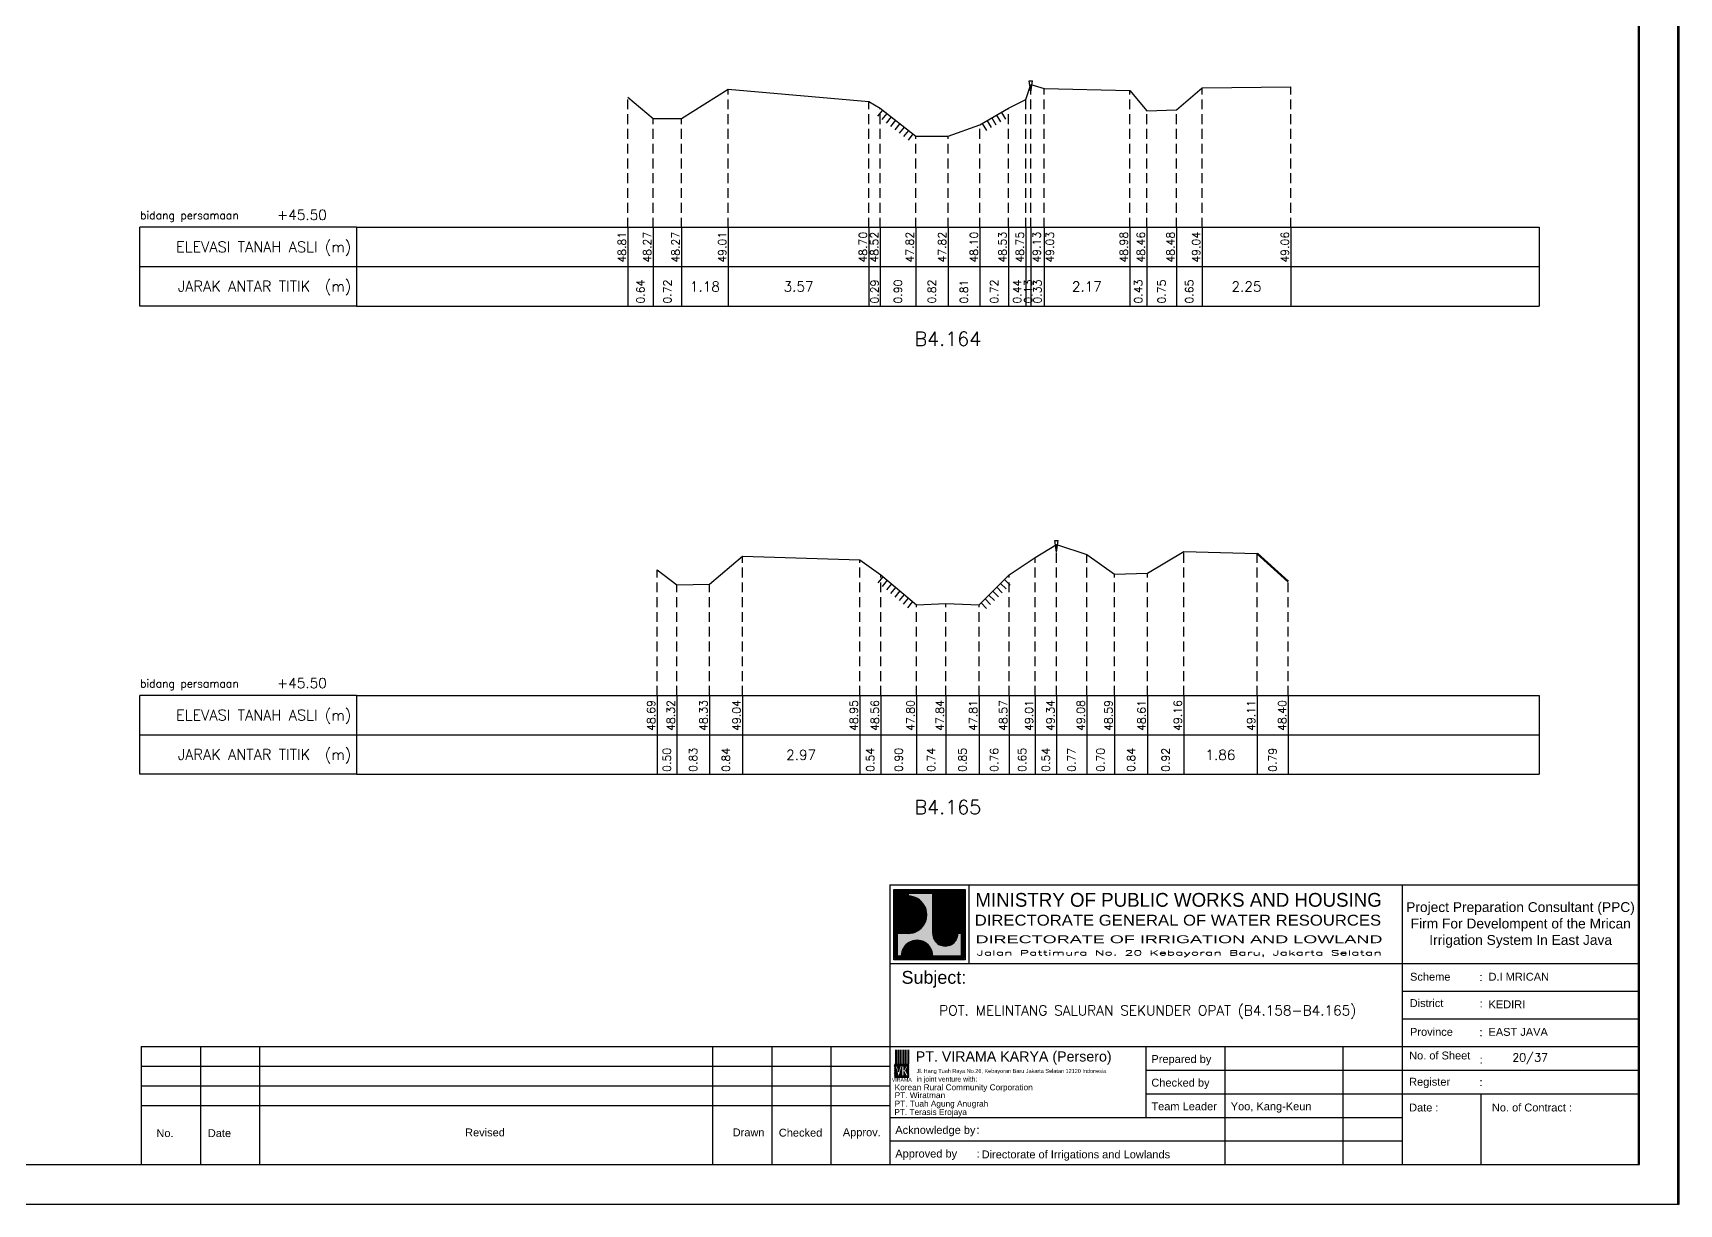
# Model space of a CAD drawing. Header units: inches. Extents: x -11 to 3175, y -842 to -783.
# Drawn here: x 1671.34 to 1713.1, y -842 to -812.3 of the extents above; entities that cross this region are included whole.
import ezdxf
from ezdxf.enums import TextEntityAlignment as Align

# ---------------------------------------------------------------- set-up
doc = ezdxf.new("R2010")
doc.units = ezdxf.units.IN
doc.header["$MEASUREMENT"] = 0
doc.linetypes.add('DASHED2', pattern=[0.375, 0.25, -0.125])
doc.layers.add('KOP', color=7, linetype='Continuous')
doc.layers.add('pelengkap', color=7, linetype='Continuous')
doc.styles.add('ARIAL', font='arial.ttf')
doc.styles.add('battang01', font='arial.ttf')
doc.styles.add('L100', font='simplex.shx', dxfattribs={"height": 0.254})
doc.styles.add('L140', font='simplex.shx', dxfattribs={"height": 0.356})
doc.styles.add('L80', font='simplex.shx', dxfattribs={"height": 0.203})
doc.styles.add('ROMANS-N', font='ROMANS.SHX', dxfattribs={"width": 0.8})
doc.styles.add('SONDU', font='arial.ttf')
doc.styles.get("Standard").update_dxf_attribs({"font": 'simplex.shx'})
doc.styles.add('STYLE1', font='arial.ttf', dxfattribs={"height": 0.2})
pattern_1 = [(45, (0, 0), (-0.08838834764831843, 0.08838834764831845), [])]

# ---------------------------------------------------------------- blocks, each defined once
blk = doc.blocks.new('kop')
at = {"layer": 'KOP'}
h = blk.add_hatch(color=3, dxfattribs=at)
h.paths.add_polyline_path([(609.8653532927285, 69.7965174242664), (591.8076082223538, 69.7965174242664), (591.8076082223538, 51.90947071793616), (609.8653532927285, 51.90947071793616)])
h.paths.add_polyline_path([(592.1020534932645, 52.24844148547069), (592.1020534932645, 69.50460869670152), (609.5341911203627, 69.50460869670152), (609.5341911203627, 52.24844148547069)], flags=16)
edge = h.paths.add_edge_path(flags=0)
edge.add_line((608.873529834174, 52.90910277674104), (601.6712012034158, 52.90910277674104))
edge.add_ellipse((597.6820295724688, 52.91975268540099), major_axis=(2.820780363398898, 2.820780363398898), ratio=0.9999999999999934, start_angle=314.8470375744171, end_angle=495.1529624255826)
edge.add_line((593.6928579415221, 52.90910277674104), (592.7627147794652, 52.90910277674104))
edge.add_line((592.7627147794651, 52.90910277674104), (592.7627147794651, 58.62619728620361))
edge.add_line((592.7627147794651, 58.62619728620368), (595.428986556629, 58.62619728620368))
edge.add_ellipse((595.4289865566291, 63.36824099147847), major_axis=(-3.353131261170752, 3.353131261170752), ratio=0.9999999999999983, start_angle=134.9999999999999, end_angle=314.9999999999999)
edge.add_line((595.4289865566291, 68.11028469675327), (595.4289865566291, 68.84394741944757))
edge.add_line((595.4289865566291, 68.84394741944752), (601.6547436091821, 68.84394741944752))
edge.add_line((601.6547436091821, 68.84394741944752), (601.6547436091821, 58.59413430307072))
edge.add_ellipse((604.8563547331537, 58.62619728605213), major_axis=(2.263994459030571, 2.263994459030571), ratio=0.9999999999991376, start_angle=135.5737774266452, end_angle=315.0000000026869)
edge.add_line((608.0581264027169, 58.62619728620368), (608.873529834174, 58.62619728620368))
edge.add_line((608.873529834174, 58.62619728620368), (608.873529834174, 52.9091027767411))
h = blk.add_hatch(dxfattribs=at)
h.set_pattern_fill('ANSI31', color=21)
h.set_pattern_definition(pattern_1)
h.paths.add_polyline_path([(609.5341911203627, 69.50460869670152), (592.1020534932645, 69.50460869670152), (592.1020534932645, 52.24844148547069), (609.5341911203627, 52.24844148547069)])
edge = h.paths.add_edge_path(flags=16)
edge.add_line((608.0581264038578, 58.62619728331649), (608.873529834174, 58.62619728331649))
edge.add_line((608.873529834174, 58.62619728331649), (608.873529834174, 52.90910277674104))
edge.add_line((608.873529834174, 52.90910277674104), (601.6712012043477, 52.90910277674104))
edge.add_ellipse((597.6820295732255, 52.91975268530538), major_axis=(-2.820780363950464, 2.820780363950464), ratio=0.9999999999999999, start_angle=224.8470375717975, end_angle=405.1529624282025)
edge.add_line((593.6928579421033, 52.90910277674104), (592.7627147794651, 52.90910277674104))
edge.add_line((592.7627147794651, 52.90910277674104), (592.7627147794651, 58.62619728331649))
edge.add_line((592.7627147794651, 58.62619728331649), (595.4289865705781, 58.62619728331649))
edge.add_ellipse((595.4289865571182, 63.3682409894528), major_axis=(-3.353131262124677, 3.353131262124677), ratio=0.9999999999999912, start_angle=134.9999999999997, end_angle=314.9999999999998)
edge.add_line((595.4289865571182, 68.11028469676671), (595.4289865571182, 68.84394741944752))
edge.add_line((595.4289865571182, 68.84394741944752), (601.6547436095548, 68.84394741944752))
edge.add_line((601.6547436095548, 68.84394741944752), (601.6547436095548, 58.5941344047481))
edge.add_ellipse((604.8563547345466, 58.62619728331649), major_axis=(-2.263994459341034, 2.263994459341035), ratio=0.999999999999965, start_angle=45.57377555810933, end_angle=225.000000000001)
h = blk.add_hatch(color=3, dxfattribs=at)
edge = h.paths.add_edge_path()
edge.add_line((601.6547436091821, 68.84394741944752), (595.4289865566291, 68.84394741944752))
edge.add_line((595.4289865566291, 68.84394741944752), (595.4289865566291, 68.11028469675321))
edge.add_ellipse((595.4289865566291, 63.36824099147847), major_axis=(-3.353131261170759, 3.353131261170758), ratio=0.9999999999999979, start_angle=134.9999999999999, end_angle=314.99999999999994, ccw=False)
edge.add_line((595.4289865566291, 58.62619728620368), (592.7627147794652, 58.62619728620368))
edge.add_line((592.7627147794651, 58.62619728620368), (592.7627147794651, 52.9091027767411))
edge.add_line((592.7627147794651, 52.90910277674104), (593.692857941522, 52.90910277674104))
edge.add_ellipse((597.6820295724688, 52.91975268540099), major_axis=(-2.820780363398898, 2.820780363398898), ratio=0.9999999999999934, start_angle=-135.1529624255826, end_angle=45.15296242558293, ccw=False)
edge.add_line((601.6712012034156, 52.90910277674104), (608.8735298341738, 52.90910277674104))
edge.add_line((608.873529834174, 52.90910277674104), (608.873529834174, 58.62619728620361))
edge.add_line((608.873529834174, 58.62619728620368), (608.0581264027169, 58.62619728620368))
edge.add_ellipse((604.856354733136, 58.62619728987087), major_axis=(2.263994459042317, 2.263994459042318), ratio=0.9999999999997576, start_angle=134.426222510409, end_angle=314.999999934367, ccw=False)
edge.add_line((601.6547436091821, 58.65826027636805), (601.6547436091821, 68.8439474194476))
h = blk.add_hatch(dxfattribs=at)
h.set_pattern_fill('ANSI31', color=41)
h.set_pattern_definition(pattern_1)
h.paths.add_polyline_path([(595.5939701222399, 25.44229578518152), (591.9923714647559, 25.44229578518152), (591.9923714647559, 22.12011222587194), (595.5939701222399, 22.12011222587194)])
h.paths.add_polyline_path([(594.8290399212113, 23.80107538915849), (595.486404190889, 22.50553331270966), (594.9518442189607, 22.50553331270966), (594.3704352444638, 23.59173922572727), (594.3704352444638, 22.50553331270966), (593.8526512319377, 22.50553331270966), (593.8526512319377, 24.7253559070662), (593.2416323709347, 22.50553331270966), (592.8436656118323, 22.50553331270966), (592.1206616099082, 25.0450254569166), (592.6728596590955, 25.0450254569166), (593.0257276515837, 23.53939475651638), (593.4088768836065, 25.0450254569166), (594.3704352444638, 25.0450254569166), (594.3704352444638, 23.99209855350495), (594.8904903176194, 25.0450254569166), (595.4627761213299, 25.0450254569166)], flags=16)
at = {"color": 2}
blk.add_lwpolyline([(-49.29008735655361, -9.987386569675465), (790.6905617838997, -9.987386569675465), (790.6905617838997, 583.2926438577114), (-49.29008735655361, 583.2926438577114)], close=True, dxfattribs=at)
at = {"color": 6}
blk.add_lwpolyline([(0.6493091440684111, 0.0004927304488262507), (780.7026824837753, 0.0004927304488262507), (780.7026824837753, 573.3047645575871), (0.6493091440684111, 573.3047645575871)], close=True, dxfattribs=at)
at = {"layer": 'KOP', "color": 5}
for p, q in [((590.8030303217506, 70.96299432783698), (590.8030303217506, 29.98464833497903)), ((590.8030303217506, 70.96299432783698), (780.7026824837753, 70.96299432783698)), ((400.9033781597261, 29.98464833497903), (400.9033781597261, 0.0004927304488262507)), ((400.9033781597261, 29.98464833497903), (590.8030303217506, 29.98464833497903)), ((590.8030303217506, 29.98464833497903), (590.8030303217506, 0.0004927304488262507))]:
    blk.add_line(p, q, dxfattribs=at)
at = {"layer": 'KOP', "color": 3}
for p, q in [((591.8076082223538, 69.7965174242664), (609.8653532927285, 69.7965174242664)), ((591.8076082223538, 51.90947071793616), (591.8076082223538, 69.7965174242664)), ((592.1020534932645, 69.50460869670152), (609.5341911203627, 69.50460869670152)), ((592.1020534932645, 52.24844148547069), (592.1020534932645, 69.50460869670152)), ((595.4289865571182, 68.84394741502373), (595.4289865571182, 68.1102846954029)), ((595.4289865566291, 68.84394741944752), (601.6547436091821, 68.84394741944752)), ((601.6547436095548, 58.59413430414176), (601.6547436095548, 68.84394741502373)), ((609.5341911203627, 69.50460869670152), (609.5341911203627, 52.24844148547069)), ((609.8653532927285, 69.7965174242664), (609.8653532927285, 51.90947071793616)), ((592.7627147794651, 52.90910277674104), (592.7627147794651, 58.62619728620368)), ((595.4289865571182, 58.62619728331649), (592.7627147799426, 58.62619728331649)), ((608.8735298352565, 58.62619728331649), (608.0581264038578, 58.62619728331649)), ((608.873529834174, 58.62619728620368), (608.873529834174, 52.90910277674104)), ((609.8653532927285, 51.90947071793616), (591.8076082223538, 51.90947071793616)), ((609.5341911203627, 52.24844148547069), (592.1020534932645, 52.24844148547069)), ((593.6928579415221, 52.90910277674104), (592.7627147794651, 52.90910277674104)), ((608.873529834174, 52.90910277674104), (601.6712012034156, 52.90910277674104)), ((720.7343712747147, 43.97725428375983), (780.7026824837753, 43.97725428375983)), ((720.7343712747147, 36.98095130936949), (780.7026824837753, 36.98095130936949)), ((415.895455961991, 29.98464833497903), (415.895455961991, 0.0004927304488262507)), ((430.8875337642562, 29.98464833497903), (430.8875337642562, 0.0004927304488262507)), ((545.8267969149554, 29.98464833497903), (545.8267969149554, 0.0004927304488262507)), ((560.8188747172203, 29.98464833497903), (560.8188747172203, 0.0004927304488262507)), ((575.8109525194855, 29.98464833497903), (575.8109525194855, 0.0004927304488262507)), ((655.7687007982327, 29.98464833497903), (655.7687007982327, 11.99415497226093)), ((675.7581378679197, 29.98464833497903), (675.7581378679197, 0.0004927304488262507)), ((705.7422934724498, 29.98464833497903), (705.7422934724498, 0.0004927304488262507)), ((400.9033781597261, 24.98728906755738), (590.8030303217506, 24.98728906755738)), ((655.7687007982327, 23.98781721407303), (720.7343712747147, 23.98781721407303)), ((720.7343712747147, 23.98781721407303), (780.7026824837753, 23.98781721407303)), ((400.9033781597261, 19.98992980013563), (590.8030303217506, 19.98992980013563)), ((655.7687007982327, 17.99098609316704), (720.7343712747147, 17.99098609316704)), ((720.7343712747147, 17.99098609316704), (780.7026824837753, 17.99098609316704)), ((740.7238083444017, 17.99098609316704), (740.7238083444017, 0.0004927304488262507)), ((400.9033781597261, 14.99257053271398), (590.8030303217506, 14.99257053271398)), ((590.8030303217506, 5.997323851354935), (720.7343712747147, 5.997323851354935))]:
    blk.add_line(p, q, dxfattribs=at)
at = {"layer": 'KOP', "color": 4}
for p, q in [((610.7924673914374, 70.96299432783698), (610.7924673914374, 50.97355725815018)), ((720.7343712747147, 70.96299432783698), (720.7343712747147, 0.0004927304488262507)), ((590.8030303217506, 50.97355725815018), (720.7343712747147, 50.97355725815018)), ((720.7343712747147, 50.97355725815018), (780.7026824837753, 50.97355725815018)), ((590.8030303217506, 29.98464833497903), (720.7343712747147, 29.98464833497903)), ((720.7343712747147, 29.98464833497903), (780.7026824837753, 29.98464833497903)), ((590.8030303217506, 11.99415497226093), (720.7343712747147, 11.99415497226093))]:
    blk.add_line(p, q, dxfattribs=at)
at = {"layer": 'KOP', "color": 41}
blk.add_line((595.5939701222399, 22.12011222587194), (591.9923714647559, 22.12011222587194), dxfattribs=at)
for points in [[(591.9923714647559, 25.44229578518152), (595.5939701222399, 25.44229578518152)], [(592.2042302093139, 25.44229578518152), (592.4160889538717, 25.44229578518152)], [(592.6279476984296, 25.44229578518152), (592.8398064429874, 25.44229578518152)], [(593.0516651875452, 25.44229578518152), (593.2635239321031, 25.44229578518152)], [(593.475382676661, 25.44229578518152), (593.6872414212188, 25.44229578518152)], [(593.8991001657766, 25.44229578518152), (594.1109589103345, 25.44229578518152)], [(594.3228176548924, 25.44229578518152), (594.5346763994503, 25.44229578518152)], [(594.7465351440081, 25.44229578518152), (594.958393888566, 25.44229578518152)], [(595.1702526331238, 25.44229578518152), (595.3821113776818, 25.44229578518152)], [(592.1206616099082, 25.0450254569166), (592.6728596590955, 25.0450254569166)], [(592.1206616099082, 25.0450254569166), (592.8436656118323, 22.50553331270964)], [(592.6728596590955, 25.04502545691657), (593.0257276515837, 23.53939475651638), (593.4088768836065, 25.04502545691663)], [(592.8436656118323, 22.50553331270966), (593.2416323709347, 22.50553331270966)], [(593.2416323709347, 22.50553331270964), (593.8526512319377, 24.7253559070662)], [(593.4088768836065, 25.0450254569166), (594.3704352444638, 25.0450254569166)], [(593.8526512319377, 22.50553331270966), (593.8526512319377, 24.7253559070662)], [(593.8526512319377, 22.50553331270966), (594.3704352444638, 22.50553331270966)], [(594.3704352444638, 25.0450254569166), (594.3704352444638, 23.99209855350495)], [(594.3704352444638, 23.99209855350495), (594.8904903176194, 25.04502545691664)], [(594.9518442189607, 22.50553331270961), (594.3704352444638, 23.59173922572727)], [(594.3704352444638, 23.59173922572727), (594.3704352444638, 22.50553331270966)], [(594.8290399212113, 23.80107538915849), (595.4627761213299, 25.04502545691658)], [(594.8290399212113, 23.80107538915849), (595.486404190889, 22.50553331270966)], [(594.8904903176194, 25.0450254569166), (595.4627761213299, 25.0450254569166)], [(594.9518442189607, 22.50553331270966), (595.486404190889, 22.50553331270966)]]:
    blk.add_lwpolyline(points, dxfattribs=at)
at = {"layer": 'KOP', "color": 42}
for points in [[(592.1962927759001, 29.11418325926331), (592.1962927759001, 25.44229578518152)], [(592.5354066955362, 29.11418325926331), (592.5354066955362, 25.44229578518152)], [(592.9591241846518, 29.11418325926331), (592.9591241846518, 25.44229578518152)], [(593.3828416737675, 29.11418325926331), (593.3828416737675, 25.44229578518152)], [(593.8065591628832, 29.11418325926331), (593.8065591628832, 25.44229578518152)], [(594.2302766519989, 29.11418325926331), (594.2302766519989, 25.44229578518152)], [(594.6539941411147, 29.11418325926331), (594.6539941411147, 25.44229578518152)], [(595.0777116302304, 29.11418325926331), (595.0777116302304, 25.44229578518152)], [(595.5014291193462, 29.11418325926331), (595.5014291193462, 25.44229578518152)]]:
    blk.add_lwpolyline(points, dxfattribs=at)
at = {"layer": 'KOP', "color": 3}
for centre, major_axis, ratio, start_param, end_param in [((595.4289865571182, 63.3682409894528), (-3.353131262124677, 3.353131262124677), 0.9999999999999912, 2.35619449019234, 5.497787143782134), ((604.8563547345466, 58.62619728331649), (-2.263994459341034, 2.263994459341035), 0.9999999999999651, 0.7853981633974656, 3.926990816987259), ((597.6820295732255, 52.91975268530538), (-2.820780363950464, 2.820780363950464), 0.9999999999999998, 3.924321118983262, 7.071253168581014)]:
    blk.add_ellipse(centre, major_axis=major_axis, ratio=ratio, start_param=start_param, end_param=end_param, dxfattribs=at)
at = {"layer": 'KOP', "color": 5, "style": 'SONDU'}
for s, height, width, p, p2 in [('MINISTRY OF PUBLIC WORKS AND HOUSING', 3.49815148719519, 0.9710490151369037, (612.4932982688147, 65.39724920043633), (715.583635835389, 65.39724920043633)), ('DIRECTORATE GENERAL OF WATER RESOURCES', 2.748547597081934, 1.100714376561997, (612.3259886324004, 60.61804978528377), (715.4154333181652, 60.61804978528377)), ('DIRECTORATE OF IRRIGATION AND LOWLAND', 1.99894370696868, 1.63875262601232, (612.5247331509995, 56.15346481889102), (715.7518429621628, 56.15346481889102))]:
    blk.add_text(s, height=height, dxfattribs=dict(at, width=width)).set_placement(p, p2, align=Align.FIT)
at = {"layer": 'KOP', "color": 3, "style": 'ROMANS-N', "width": 1.832260783358812}
blk.add_text('Jalan Pattimura No. 20 Kebayoran Baru, Jakarta Selatan', height=1.249339816855425, dxfattribs=at).set_placement((612.7914110984061, 53.0739527913797), (715.583635835389, 53.0739527913797), align=Align.FIT)
at = {"layer": 'KOP', "color": 5, "style": 'ARIAL'}
blk.add_text('Subject:', height=3.252150442789123, dxfattribs=at).set_placement((593.7538629287924, 45.86653647040268))
at = {"layer": 'KOP', "color": 3}
for s, height, style, p in [('Scheme', 1.99894370696868, 'battang01', (722.7467307064071, 46.65722556886666)), (':', 1.99894370696868, 'battang01', (740.368327375754, 46.56012324452533)), ('D.I MRICAN', 1.99894370696868, 'battang01', (742.6585068305885, 46.65722556886666)), ('District', 1.99894370696868, 'battang01', (722.6754973804648, 39.96707763894264)), (':', 1.99894370696868, 'battang01', (740.382074427338, 39.86997531646293)), ('KEDIRI', 1.99894370696868, 'battang01', (742.6585068305885, 39.66092259447632)), ('Province', 1.99894370696868, 'battang01', (722.7467307064071, 32.66461962008597)), (':', 1.99894370696868, 'battang01', (740.368327375754, 32.56751729574452)), ('EAST JAVA', 1.99894370696868, 'battang01', (742.6585068305885, 32.66461962008597)), ('Prepared by', 1.99894370696868, 'battang01', (657.1430811109453, 25.78808395849862)), ('No. of Sheet ', 1.99894370696868, 'battang01', (722.520620818671, 26.67669459981798)), (':', 1.99894370696868, 'battang01', (740.3764858407951, 25.61838168175072)), ('in joint venture with:', 1.249339816855425, 'SONDU', (597.5578460284455, 21.07202452231022)), ('Checked by', 1.99894370696868, 'battang01', (657.1430811109453, 19.79125283759251)), ('Register', 1.99894370696868, 'battang01', (722.520620818671, 20.01807698302375)), (':', 1.99894370696868, 'battang01', (740.3598310849088, 19.92097465868241)), ('Team Leader', 1.99894370696868, 'battang01', (657.1430811109453, 13.79442171668651)), ('Yoo, Kang-Keun', 1.99894370696868, 'battang01', (677.261691985017, 13.79442171668651)), ('Date :', 1.99894370696868, 'battang01', (722.520620818671, 13.48542904786333)), ('No. of Contract :', 1.99894370696868, 'battang01', (743.5203251274443, 13.48542904786333)), ('No.', 2, 'STYLE1', (404.7326663119579, 6.989602865739329)), ('Date', 2, 'STYLE1', (417.7761580577991, 6.989602865739329)), ('Revised', 2, 'STYLE1', (483.0371936477145, 7.169341252978228)), ('Drawn', 2, 'STYLE1', (550.9231662973559, 7.182965166626985)), ('Checked', 2, 'STYLE1', (562.6224972631348, 7.108401592637279)), ('Approv.', 2, 'STYLE1', (578.86250988613, 7.205550314016108)), ('Acknowledge by', 1.99894370696868, 'battang01', (592.1774106344633, 7.797590595780406)), (':', 1.99894370696868, 'battang01', (612.7647815001492, 7.813086169812294)), ('Approved by', 1.99894370696868, 'battang01', (592.1774106344633, 1.800759474874411)), (':', 1.99894370696868, 'battang01', (612.8062382028575, 1.771932832116903)), ('Directorate of Irrigations and Lowlands', 1.99894370696868, 'battang01', (614.0846811434608, 1.594699671224788))]:
    blk.add_text(s, height=height, dxfattribs=dict(at, style=style)).set_placement(p)
at = {"layer": 'KOP', "color": 6, "style": 'SONDU'}
blk.add_text('PT. VIRAMA KARYA (Persero)', height=2.580944750812598, dxfattribs=at).set_placement((597.3630730504415, 26.14584984606049))
at = {"layer": 'KOP', "color": 42, "style": 'SONDU'}
blk.add_text('VIRAMA', height=0.9417941134961573, dxfattribs=at).set_placement((591.2959839900191, 21.03873930941651))
at = {"layer": 'KOP', "color": 4, "style": 'SONDU'}
for s, p in [('Korean Rural Community Corporation', (592.0172325651579, 18.85809622764893)), ('PT. Wiratman', (592.0172325651579, 16.86431729777243)), ('PT. Terasis Erojaya', (591.9444979581187, 12.58833032325808)), ('PT. Tuah Agung Anugrah', (591.9984246368545, 14.73155498450907))]:
    blk.add_text(s, height=1.49920778022651, dxfattribs=at).set_placement(p)
at = {"layer": 'KOP', "color": 3, "insert": (719.8583502723425, 60.76950394133539), "char_height": 2.49867963371085, "width": 61.43936713392102, "attachment_point": 4, "style": 'SONDU'}
blk.add_mtext('\\pi1.9124;Project Preparation Consultant (PPC)\\P\\pi3.0493;Firm For Develompent of the Mrican \\P\\pi7.7731;Irrigation System In East Java', dxfattribs=at)
at = {"layer": 'KOP', "color": 2, "insert": (597.5716775050441, 24.25098294227902), "char_height": 0.9994718534843399, "width": 48.71807324837515, "attachment_point": 1, "style": 'SONDU'}
blk.add_mtext('Jl. Hang Tuah Raya No.26, Kebayoran Baru Jakarta Selatan 12120 Indonesia', dxfattribs=at)
blk = doc.blocks.new('c100')
at = {"color": 2}
blk.add_lwpolyline([(-5, -1), (79.10000000000002, -1), (79.10000000000002, 58.4), (-5, 58.4)], close=True, dxfattribs=at)
at = {"color": 6}
blk.add_lwpolyline([(0, 0), (78.10000000000002, 0), (78.10000000000002, 57.4), (3.516176065587739e-15, 57.4)], close=True, dxfattribs=at)
blk = doc.blocks.new('das2')
at = {"color": 5, "linetype": 'Continuous'}
for q in [(0, 1), (17.75, 0.9999999999999973)]:
    blk.add_line((2.75, 1), q, dxfattribs=at)
at = {"color": 3, "linetype": 'Continuous'}
for p, q in [((2.75, 1), (2.75, 0)), ((17.75, 0.9999999999999973), (17.75, -2.664535259100376e-15)), ((0, 0.5000000000000004), (17.75, 0.4999999999999973)), ((2.75, 0), (0, 0)), ((2.75, 0), (17.75, -2.664535259100376e-15))]:
    blk.add_line(p, q, dxfattribs=at)
blk.add_lwpolyline([(0, 0), (0, 1)], dxfattribs=at)
blk.add_text('bidang persamaan', height=0.1, dxfattribs=at).set_placement((0.005000000000000004, 1.100000000000001))
at = {"color": 5, "linetype": 'Continuous'}
for s, p in [('ELEVASI TANAH ASLI (m)', (2.683279515513197, 0.6825000000000001)), ('JARAK ANTAR TITIK  (m)', (2.683279515513197, 0.1825000000000001))]:
    blk.add_text(s, height=0.135, dxfattribs=at).set_placement(p, align=Align.RIGHT)
blk = doc.blocks.new('gbrpatok')
at = {"color": 2, "linetype": 'Continuous'}
for p, q in [((-0.0004517254713327645, 0.0009574234873781506), (0.0004517254713327645, 0.0009574234873781506)), ((0, -0.001962284437723838), (-0.0004517254713327645, 0.0009574234873781506)), ((0, -0.001962284437723838), (0.0004517254713327645, 0.0009574234873781506))]:
    blk.add_line(p, q, dxfattribs=at)

msp = doc.modelspace()

# ---------------------------------------------------------------- linework, layer by layer
at = {"color": 2, "linetype": 'Continuous', "lineweight": -3}
for p, q in [((1687.795070026325, -814.4670984338227), (1688.979692670325, -813.7270984338227)), ((1688.979692670325, -813.7270984338227), (1692.549060564325, -814.0370984338227)), ((1696.527696982325, -813.9880984338228), (1696.656246584325, -813.6090984338227)), ((1696.656246584325, -813.6090984338227), (1696.990242093325, -813.7090984338228)), ((1696.990242093325, -813.7090984338228), (1699.164945450325, -813.7560984338227)), ((1699.164945450325, -813.7560984338227), (1699.598295700325, -814.2740984338227)), ((1700.350091464325, -814.2540984338227), (1701.000692464325, -813.6920984338227)), ((1701.000692464325, -813.6920984338227), (1703.251732617325, -813.6710984338227)), ((1686.433912414325, -813.9270984338227), (1687.075024741325, -814.4680984338227)), ((1692.549060564325, -814.0370984338227), (1692.836154439325, -814.2120984338227)), ((1692.836154439325, -814.2120984338227), (1693.734399222325, -814.9150984338227)), ((1695.364821014325, -814.6340984338227), (1696.087736249325, -814.2070984338227)), ((1696.087736249325, -814.2070984338227), (1696.527696982325, -813.9880984338228)), ((1699.598295700325, -814.2740984338227), (1700.350091464325, -814.2540984338227)), ((1687.075024741325, -814.4680984338227), (1687.795070026325, -814.4670984338227)), ((1694.554961026325, -814.9170984338227), (1695.364821014325, -814.6340984338227)), ((1693.734399222325, -814.9150984338227), (1694.554961026325, -814.9170984338227)), ((1688.502176589285, -826.2794832815008), (1689.341703418285, -825.5724832815008)), ((1689.341703418285, -825.5724832815008), (1692.315929071285, -825.6644832815008)), ((1696.761344564285, -825.5994832815009), (1697.305610124285, -825.2714832815009)), ((1697.305610124285, -825.2714832815009), (1698.073486416285, -825.5284832815008)), ((1698.073486416285, -825.5284832815008), (1698.778026504285, -826.0254832815008)), ((1699.615654496285, -825.9964832815008), (1700.534936988285, -825.4494832815008)), ((1700.534936988285, -825.4494832815008), (1702.394623093285, -825.4984832815009)), ((1702.394623093285, -825.4984832815009), (1703.183899416285, -826.2074832815008)), ((1687.174239044285, -825.9194832815008), (1687.673663227285, -826.2924832815008)), ((1692.315929071285, -825.6644832815008), (1692.851524246285, -826.0464832815009)), ((1696.106394963285, -826.0444832815008), (1696.761344564285, -825.5994832815009)), ((1687.673663227285, -826.2924832815008), (1688.502176589285, -826.2794832815008)), ((1692.851524246285, -826.0464832815009), (1693.755185782285, -826.8064832815008)), ((1695.344034226285, -826.8024832815008), (1696.106394963285, -826.0444832815008)), ((1698.778026504285, -826.0254832815008), (1699.615654496285, -825.9964832815008)), ((1693.755185782285, -826.8064832815008), (1694.497370105285, -826.7664832815008)), ((1694.497370105285, -826.7664832815008), (1695.344034226285, -826.8024832815008))]:
    msp.add_line(p, q, dxfattribs=at)
at = {"color": 1, "linetype": 'DASHED2', "lineweight": -3}
for p, q in [((1688.979692670325, -817.2350984338227), (1688.979692670325, -813.7270984338227)), ((1696.656246584325, -817.2350984338227), (1696.656246584325, -813.6090984338227)), ((1696.990242093325, -817.2350984338227), (1696.990242093325, -813.7090984338228)), ((1699.164945450325, -817.2350984338227), (1699.164945450325, -813.7560984338227)), ((1701.000692464325, -817.2350984338227), (1701.000692464325, -813.6920984338227)), ((1703.251732617325, -817.2350984338227), (1703.251732617325, -813.6710984338227)), ((1686.433912414325, -817.2350984338227), (1686.433912414325, -813.9270984338227)), ((1692.549060564325, -817.2350984338227), (1692.549060564325, -814.0370984338227)), ((1692.836154439325, -817.2350984338227), (1692.836154439325, -814.2120984338227)), ((1696.087736249325, -817.2350984338227), (1696.087736249325, -814.2070984338227)), ((1696.527696982325, -817.2350984338227), (1696.527696982325, -813.9880984338228)), ((1699.598295700325, -817.2350984338227), (1699.598295700325, -814.2740984338227)), ((1700.350091464325, -817.2350984338227), (1700.350091464325, -814.2540984338227)), ((1687.075024741325, -817.2350984338227), (1687.075024741325, -814.4680984338227)), ((1687.795070026325, -817.2350984338227), (1687.795070026325, -814.4670984338227)), ((1695.364821014325, -817.2350984338227), (1695.364821014325, -814.6340984338227)), ((1693.734399222325, -817.2350984338227), (1693.734399222325, -814.9150984338227)), ((1694.554961026325, -817.2350984338227), (1694.554961026325, -814.9170984338227)), ((1689.341703418285, -829.1104832815008), (1689.341703418285, -825.5724832815008)), ((1697.305610124285, -829.1104832815008), (1697.305610124285, -825.2714832815009)), ((1698.073486416285, -829.1104832815008), (1698.073486416285, -825.5284832815008)), ((1700.534936988285, -829.1104832815008), (1700.534936988285, -825.4494832815008)), ((1702.394623093285, -829.1104832815008), (1702.394623093285, -825.4984832815009)), ((1687.174239044285, -829.1104832815008), (1687.174239044285, -825.9194832815008)), ((1692.315929071285, -829.1104832815008), (1692.315929071285, -825.6644832815008)), ((1696.761344564285, -829.1104832815008), (1696.761344564285, -825.5994832815009)), ((1687.673663227285, -829.1104832815008), (1687.673663227285, -826.2924832815008)), ((1688.502176589285, -829.1104832815008), (1688.502176589285, -826.2794832815008)), ((1692.851524246285, -829.1104832815008), (1692.851524246285, -826.0464832815009)), ((1696.106394963285, -829.1104832815008), (1696.106394963285, -826.0444832815008)), ((1698.778026504285, -829.1104832815008), (1698.778026504285, -826.0254832815008)), ((1699.615654496285, -829.1104832815008), (1699.615654496285, -825.9964832815008)), ((1703.183899416285, -829.1104832815008), (1703.183899416285, -826.2074832815008)), ((1693.755185782285, -829.1104832815008), (1693.755185782285, -826.8064832815008)), ((1694.497370105285, -829.1104832815008), (1694.497370105285, -826.7664832815008)), ((1695.344034226285, -829.1104832815008), (1695.344034226285, -826.8024832815008))]:
    msp.add_line(p, q, dxfattribs=at)
at = {"color": 1, "linetype": 'Continuous', "lineweight": -3}
for p, q in [((1686.433912414325, -817.2350984338227), (1686.433912414325, -819.2350984338227)), ((1687.075024741325, -817.2350984338227), (1687.075024741325, -819.2350984338227)), ((1687.795070026325, -817.2350984338227), (1687.795070026325, -819.2350984338227)), ((1688.979692670325, -817.2350984338227), (1688.979692670325, -819.2350984338227)), ((1692.549060564325, -817.2350984338227), (1692.549060564325, -819.2350984338227)), ((1692.836154439325, -817.2350984338227), (1692.836154439325, -819.2350984338227)), ((1693.734399222325, -817.2350984338227), (1693.734399222325, -819.2350984338227)), ((1694.554961026325, -817.2350984338227), (1694.554961026325, -819.2350984338227)), ((1695.364821014325, -817.2350984338227), (1695.364821014325, -819.2350984338227)), ((1696.087736249325, -817.2350984338227), (1696.087736249325, -819.2350984338227)), ((1696.527696982325, -817.2350984338227), (1696.527696982325, -819.2350984338227)), ((1696.656246584325, -817.2350984338227), (1696.656246584325, -819.2350984338227)), ((1696.990242093325, -817.2350984338227), (1696.990242093325, -819.2350984338227)), ((1699.164945450325, -817.2350984338227), (1699.164945450325, -819.2350984338227)), ((1699.598295700325, -817.2350984338227), (1699.598295700325, -819.2350984338227)), ((1700.350091464325, -817.2350984338227), (1700.350091464325, -819.2350984338227)), ((1701.000692464325, -817.2350984338227), (1701.000692464325, -819.2350984338227)), ((1703.251732617325, -817.2350984338227), (1703.251732617325, -819.2350984338227)), ((1687.174239044285, -829.1104832815008), (1687.174239044285, -831.1104832815008)), ((1687.673663227285, -829.1104832815008), (1687.673663227285, -831.1104832815008)), ((1688.502176589285, -829.1104832815008), (1688.502176589285, -831.1104832815008)), ((1689.341703418285, -829.1104832815008), (1689.341703418285, -831.1104832815008)), ((1692.315929071285, -829.1104832815008), (1692.315929071285, -831.1104832815008)), ((1692.851524246285, -829.1104832815008), (1692.851524246285, -831.1104832815008)), ((1693.755185782285, -829.1104832815008), (1693.755185782285, -831.1104832815008)), ((1694.497370105285, -829.1104832815008), (1694.497370105285, -831.1104832815008)), ((1695.344034226285, -829.1104832815008), (1695.344034226285, -831.1104832815008)), ((1696.106394963285, -829.1104832815008), (1696.106394963285, -831.1104832815008)), ((1696.761344564285, -829.1104832815008), (1696.761344564285, -831.1104832815008)), ((1697.305610124285, -829.1104832815008), (1697.305610124285, -831.1104832815008)), ((1698.073486416285, -829.1104832815008), (1698.073486416285, -831.1104832815008)), ((1698.778026504285, -829.1104832815008), (1698.778026504285, -831.1104832815008)), ((1699.615654496285, -829.1104832815008), (1699.615654496285, -831.1104832815008)), ((1700.534936988285, -829.1104832815008), (1700.534936988285, -831.1104832815008)), ((1702.394623093285, -829.1104832815008), (1702.394623093285, -831.1104832815008)), ((1703.183899416285, -829.1104832815008), (1703.183899416285, -831.1104832815008))]:
    msp.add_line(p, q, dxfattribs=at)
at = {"layer": 'pelengkap', "color": 1, "linetype": 'Continuous', "lineweight": -3}
for p, q in [((1692.891279020271, -814.2552409948911), (1692.768014560076, -814.4127397975936)), ((1693.001528182163, -814.3415261170279), (1692.878263721967, -814.4990249197305)), ((1693.111777344055, -814.4278112391647), (1692.988512883859, -814.5853100418673)), ((1693.222026505946, -814.5140963613015), (1693.098762045751, -814.6715951640041)), ((1693.332275667838, -814.6003814834384), (1693.209011207643, -814.7578802861409)), ((1693.44252482973, -814.6866666055752), (1693.319260369534, -814.8441654082777)), ((1695.425092340264, -814.5984983317223), (1695.526806917694, -814.7707021201194)), ((1695.545634992142, -814.5272981275216), (1695.647349569572, -814.6995019159186)), ((1695.66617764402, -814.4560979233208), (1695.767892221449, -814.6283017117179)), ((1695.786720295897, -814.3848977191201), (1695.888434873327, -814.5571015075171)), ((1695.907262947775, -814.3136975149193), (1696.008977525205, -814.4859013033164)), ((1693.552773991622, -814.772951727712), (1693.429509531426, -814.9304505304145)), ((1693.663023153513, -814.8592368498488), (1693.539758693318, -815.0167356525513)), ((1692.905096590199, -826.0915388468345), (1692.776366403531, -826.2446026865894)), ((1693.012241278027, -826.1816499775018), (1692.883511091359, -826.3347138172567)), ((1693.119385965855, -826.2717611081691), (1692.990655779187, -826.424824947924)), ((1693.226530653683, -826.3618722388364), (1693.097800467016, -826.5149360785913)), ((1695.790787389925, -826.3582855656384), (1695.931802537818, -826.500111966794)), ((1695.890065870734, -826.2595749621134), (1696.031081018627, -826.401401363269)), ((1695.989344351543, -826.1608643585885), (1696.130359499437, -826.302690759744)), ((1693.333675341511, -826.4519833695038), (1693.204945154844, -826.6050472092586)), ((1693.44082002934, -826.5420945001711), (1693.312089842672, -826.6951583399259)), ((1693.547964717168, -826.6322056308384), (1693.4192345305, -826.7852694705932)), ((1693.655109404996, -826.7223167615057), (1693.526379218328, -826.8753806012605)), ((1695.393673466689, -826.7531279797383), (1695.534688614582, -826.8949543808939)), ((1695.492951947498, -826.6544173762134), (1695.633967095391, -826.7962437773689)), ((1695.592230428307, -826.5557067726884), (1695.7332455762, -826.6975331738439)), ((1695.691508909116, -826.4569961691634), (1695.832524057009, -826.5988225703189))]:
    msp.add_line(p, q, dxfattribs=at)
at = {"layer": 'pelengkap', "color": 8, "linetype": 'Continuous', "lineweight": 60}
msp.add_line((1702.394623093285, -825.4984832815009), (1703.183899416285, -826.2074832815008), dxfattribs=at)

# ---------------------------------------------------------------- block references
at = {"color": 2, "linetype": 'Continuous', "lineweight": -3}
msp.add_blockref('c100', (1634, -841), dxfattribs=at)
for name, p, xscale, yscale, zscale in [('kop', (1634, -841), 0.1, 0.1, 0.1), ('das2', (1674.05, -819.225), 2, 2, 2), ('das2', (1674.05, -831.1), 2, 2, 2)]:
    msp.add_blockref(name, p, dxfattribs=dict(at, xscale=xscale, yscale=yscale, zscale=zscale))
at = {"color": 1, "linetype": 'Continuous', "lineweight": -3, "xscale": 100, "yscale": 100, "zscale": 100}
for p in [(1696.656246584325, -813.6090984338227), (1697.305610124285, -825.2714832815009)]:
    msp.add_blockref('gbrpatok', p, dxfattribs=at)

# ---------------------------------------------------------------- texts
at = {"color": 3, "linetype": 'Continuous', "lineweight": -3, "style": 'L100'}
for s, p in [('+45.50', (1678.165866561296, -817.0404026700543)), ('1.18', (1688.387381348326, -818.8600984338227)), ('3.57', (1690.764376617326, -818.8600984338227)), ('2.17', (1698.077593771825, -818.8600984338227)), ('2.25', (1702.126212540825, -818.8600984338227)), ('+45.50', (1678.165866561296, -828.9154026700543)), ('2.97', (1690.828816244785, -830.7354832815008)), ('1.86', (1701.464780040785, -830.7354832815008))]:
    msp.add_text(s, height=0.254, dxfattribs=at).set_placement(p, align=Align.CENTER)
at = {"color": 3, "linetype": 'Continuous', "lineweight": -3, "style": 'L80'}
for s, p in [('48.81', (1686.383717932919, -817.7350687633185)), ('48.27', (1687.024830259919, -817.7350687633185)), ('48.27', (1687.744875544919, -817.7350687633185)), ('49.01', (1688.929498188919, -817.7350687633185)), ('48.70', (1692.498866082919, -817.7350687633185)), ('48.52', (1692.785959957919, -817.7350687633185)), ('47.82', (1693.684204740919, -817.7350687633185)), ('47.82', (1694.504766544919, -817.7350687633185)), ('48.10', (1695.314626532919, -817.7350687633185)), ('48.53', (1696.037541767919, -817.7350687633185)), ('48.75', (1696.477502500919, -817.7350687633185)), ('49.13', (1696.906052102919, -817.7350687633185)), ('49.03', (1697.240047611919, -817.7350687633185)), ('48.98', (1699.114750968919, -817.7350687633185)), ('48.46', (1699.548101218919, -817.7350687633185)), ('48.48', (1700.299896982919, -817.7350687633185)), ('49.04', (1700.950497982919, -817.7350687633185)), ('49.06', (1703.201538135919, -817.7350687633185)), ('48.69', (1687.124044562878, -829.6104536109966)), ('48.32', (1687.623468745878, -829.6104536109966)), ('48.33', (1688.451982107878, -829.6104536109966)), ('49.04', (1689.291508936878, -829.6104536109966)), ('48.95', (1692.265734589878, -829.6104536109966)), ('48.56', (1692.801329764878, -829.6104536109966)), ('47.80', (1693.704991300878, -829.6104536109966)), ('47.84', (1694.447175623878, -829.6104536109966)), ('47.81', (1695.293839744878, -829.6104536109966)), ('48.57', (1696.056200481878, -829.6104536109966)), ('49.01', (1696.711150082878, -829.6104536109966)), ('49.34', (1697.255415642878, -829.6104536109966)), ('49.08', (1698.023291934878, -829.6104536109966)), ('48.59', (1698.727832022878, -829.6104536109966)), ('48.61', (1699.565460014878, -829.6104536109966)), ('49.16', (1700.484742506878, -829.6104536109966)), ('49.11', (1702.344428611878, -829.6104536109966)), ('48.40', (1703.133704934878, -829.6104536109966))]:
    msp.add_text(s, height=0.203, rotation=90, dxfattribs=at).set_placement(p, align=Align.CENTER)
for s, p in [('0.64', (1686.754468577825, -818.8600984338227)), ('0.72', (1687.435047383825, -818.8600984338227)), ('0.29', (1692.692607501825, -818.8600984338227)), ('0.90', (1693.285276830825, -818.8600984338227)), ('0.82', (1694.144680124325, -818.8600984338227)), ('0.81', (1694.959891020325, -818.8600984338227)), ('0.72', (1695.726278631825, -818.8600984338227)), ('0.44', (1696.307716615825, -818.8600984338227)), ('0.13', (1696.591971783325, -818.8600984338227)), ('0.33', (1696.823244338825, -818.8600984338227)), ('0.43', (1699.381620575325, -818.8600984338227)), ('0.75', (1699.974193582325, -818.8600984338227)), ('0.65', (1700.675391964325, -818.8600984338227)), ('0.50', (1687.423951135785, -830.7354832815008)), ('0.83', (1688.087919908285, -830.7354832815008)), ('0.84', (1688.921940003785, -830.7354832815008)), ('0.54', (1692.583726658785, -830.7354832815008)), ('0.90', (1693.303355014285, -830.7354832815008)), ('0.74', (1694.126277943785, -830.7354832815008)), ('0.85', (1694.920702165784, -830.7354832815008)), ('0.76', (1695.725214594785, -830.7354832815008)), ('0.65', (1696.433869763785, -830.7354832815008)), ('0.54', (1697.033477344285, -830.7354832815008)), ('0.77', (1697.689548270285, -830.7354832815008)), ('0.70', (1698.425756460284, -830.7354832815008)), ('0.84', (1699.196840500284, -830.7354832815008)), ('0.92', (1700.075295742285, -830.7354832815008)), ('0.79', (1702.789261254785, -830.7354832815008))]:
    msp.add_text(s, height=0.203, rotation=90, dxfattribs=at).set_placement(p, align=Align.MIDDLE_CENTER)
at = {"color": 4, "linetype": 'Continuous', "lineweight": -3, "style": 'L140'}
for s, p in [('B4.164', (1694.550123084671, -820.2373845434007)), ('B4.165', (1694.550123084671, -832.1123845434007))]:
    msp.add_text(s, height=0.356, dxfattribs=at).set_placement(p, align=Align.CENTER)
at = {"color": 4, "linetype": 'Continuous', "lineweight": -3}
for s, height, style, p in [('POT. MELINTANG SALURAN SEKUNDER OPAT (B4.158-B4.165)', 0.254, 'L100', (1699.621, -837.09)), ('20/', 0.203, 'L80', (1709.14, -838.282)), ('37', 0.203, 'L80', (1709.6, -838.282))]:
    msp.add_text(s, height=height, dxfattribs=dict(at, style=style)).set_placement(p, align=Align.MIDDLE_CENTER)

doc.saveas('drawing.dxf')
